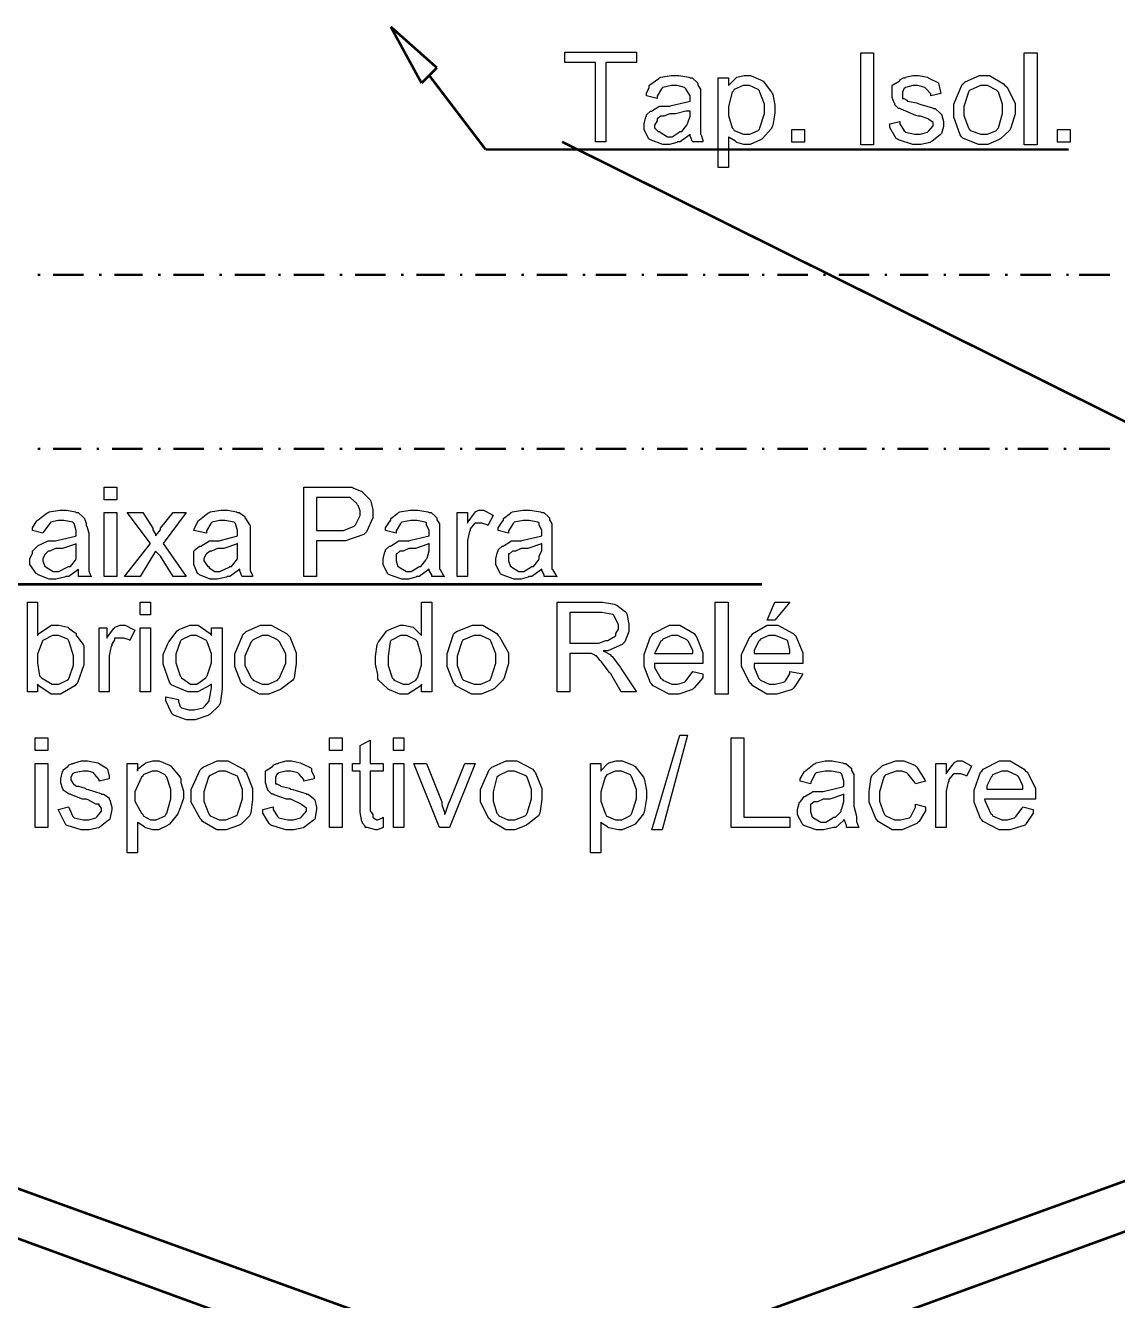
# Model space of a CAD drawing. Header units: metres. Extents: x -593 to 248, y 430 to 1024.
# Drawn here: x -478.69 to -460.59, y 551.19 to 572.32 of the extents above; entities that cross this region are included whole.
import ezdxf

# ---------------------------------------------------------------- set-up
doc = ezdxf.new("R2010")
doc.units = ezdxf.units.M
doc.header["$MEASUREMENT"] = 0
for name, color, linetype in [('C00-00-00-BLACK', 7, 'Continuous'), ('C00-7E-FF', 150, 'Continuous'), ('CFF-7E-00', 30, 'Continuous')]:
    doc.layers.add(name, color=color, linetype=linetype)

msp = doc.modelspace()

# ---------------------------------------------------------------- linework, layer by layer
at = {"layer": 'C00-00-00-BLACK', "const_width": 0.0423}
for points in [[(-478.491, 568.186), (-478.449, 568.186)], [(-478.235, 568.186), (-477.727, 568.186)], [(-477.473, 568.186), (-477.43, 568.186)], [(-477.218, 568.186), (-476.75, 568.186)], [(-476.496, 568.186), (-476.453, 568.186)], [(-476.242, 568.186), (-475.734, 568.186)], [(-475.478, 568.186), (-475.435, 568.186)], [(-475.224, 568.186), (-474.716, 568.186)], [(-474.504, 568.186), (-474.462, 568.186)], [(-474.25, 568.186), (-473.739, 568.186)], [(-473.485, 568.186), (-473.442, 568.186)], [(-473.231, 568.186), (-472.723, 568.186)], [(-472.467, 568.186), (-472.424, 568.186)], [(-472.213, 568.186), (-471.747, 568.186)], [(-471.492, 568.186), (-471.451, 568.186)], [(-471.239, 568.186), (-470.729, 568.186)], [(-470.474, 568.186), (-470.431, 568.186)], [(-470.221, 568.186), (-469.709, 568.186)], [(-469.456, 568.186), (-469.413, 568.186)], [(-469.243, 568.186), (-468.736, 568.186)], [(-468.481, 568.186), (-468.44, 568.186)], [(-468.225, 568.186), (-467.718, 568.186)], [(-467.463, 568.186), (-467.422, 568.186)], [(-467.21, 568.186), (-466.698, 568.186)], [(-466.487, 568.186), (-466.445, 568.186)], [(-466.232, 568.186), (-465.725, 568.186)], [(-465.47, 568.186), (-465.429, 568.186)], [(-465.214, 568.186), (-464.707, 568.186)], [(-464.452, 568.186), (-464.411, 568.186)], [(-464.199, 568.186), (-463.73, 568.186)], [(-463.476, 568.186), (-463.434, 568.186)], [(-463.221, 568.186), (-462.714, 568.186)], [(-462.458, 568.186), (-462.415, 568.186)], [(-462.203, 568.186), (-461.696, 568.186)], [(-461.441, 568.186), (-461.4, 568.186)], [(-461.23, 568.186), (-460.719, 568.186)], [(-478.491, 565.303), (-478.449, 565.303)], [(-477.769, 565.303), (-478.235, 565.303)], [(-477.515, 565.303), (-477.473, 565.303)], [(-476.75, 565.303), (-477.261, 565.303)], [(-476.496, 565.303), (-476.453, 565.303)], [(-475.734, 565.303), (-476.242, 565.303)], [(-475.478, 565.303), (-475.435, 565.303)], [(-474.758, 565.303), (-475.266, 565.303)], [(-474.504, 565.303), (-474.462, 565.303)], [(-473.739, 565.303), (-474.25, 565.303)], [(-473.485, 565.303), (-473.442, 565.303)], [(-472.766, 565.303), (-473.231, 565.303)], [(-472.509, 565.303), (-472.467, 565.303)], [(-471.747, 565.303), (-472.255, 565.303)], [(-471.492, 565.303), (-471.451, 565.303)], [(-470.729, 565.303), (-471.239, 565.303)], [(-470.474, 565.303), (-470.431, 565.303)], [(-469.755, 565.303), (-470.221, 565.303)], [(-469.498, 565.303), (-469.456, 565.303)], [(-468.736, 565.303), (-469.243, 565.303)], [(-468.481, 565.303), (-468.44, 565.303)], [(-467.718, 565.303), (-468.225, 565.303)], [(-467.506, 565.303), (-467.463, 565.303)], [(-466.741, 565.303), (-467.252, 565.303)], [(-466.487, 565.303), (-466.445, 565.303)], [(-465.725, 565.303), (-466.232, 565.303)], [(-465.47, 565.303), (-465.429, 565.303)], [(-464.748, 565.303), (-465.214, 565.303)], [(-464.495, 565.303), (-464.452, 565.303)], [(-463.73, 565.303), (-464.241, 565.303)], [(-463.476, 565.303), (-463.434, 565.303)], [(-462.714, 565.303), (-463.221, 565.303)], [(-462.458, 565.303), (-462.415, 565.303)], [(-461.737, 565.303), (-462.246, 565.303)], [(-461.484, 565.303), (-461.441, 565.303)], [(-460.719, 565.303), (-461.23, 565.303)], [(-482.01, 554.198), (-470.304, 549.96)], [(-469.329, 549.96), (-457.624, 554.198)], [(-482.265, 553.475), (-470.56, 549.195)], [(-469.413, 549.069), (-457.328, 553.475)]]:
    msp.add_lwpolyline(points, dxfattribs=at)
at = {"layer": 'C00-7E-FF', "const_width": 0.0423}
for points in [[(-472.128, 571.364), (-472.639, 572.298)], [(-472.639, 572.298), (-471.874, 571.619)], [(-471.874, 571.619), (-472.128, 571.364)], [(-472.001, 571.492), (-471.066, 570.264)], [(-418.437, 544.871), (-469.798, 570.391)], [(-471.066, 570.264), (-461.4, 570.264)], [(-481.46, 563.057), (-466.487, 563.057)]]:
    msp.add_lwpolyline(points, dxfattribs=at)
at = {"layer": 'CFF-7E-00'}
for points in [[(-469.243, 570.391), (-469.243, 571.703), (-469.755, 571.703), (-469.755, 571.875), (-468.567, 571.875), (-468.567, 571.703), (-469.075, 571.703), (-469.075, 570.391), (-469.243, 570.391)], [(-464.846, 571.864), (-464.635, 571.864), (-464.635, 570.34), (-464.846, 570.34), (-464.846, 571.864)], [(-462.137, 571.864), (-461.926, 571.864), (-461.926, 570.34), (-462.137, 570.34), (-462.137, 571.864)], [(-467.675, 570.518), (-467.697, 570.497), (-467.839, 570.391), (-467.886, 570.391), (-467.897, 570.381), (-468.017, 570.348), (-468.056, 570.348), (-468.131, 570.348), (-468.334, 570.424), (-468.355, 570.433), (-468.366, 570.445), (-468.44, 570.595), (-468.44, 570.644), (-468.44, 570.687), (-468.408, 570.804), (-468.397, 570.814), (-468.397, 570.836), (-468.335, 570.898), (-468.313, 570.898), (-468.302, 570.909), (-468.193, 570.974), (-468.183, 570.983), (-468.183, 570.983), (-468.057, 570.983), (-468.014, 570.983), (-467.983, 570.994), (-467.697, 571.058), (-467.675, 571.067), (-467.675, 571.067), (-467.675, 571.11), (-467.675, 571.11), (-467.675, 571.153), (-467.75, 571.27), (-467.759, 571.28), (-467.77, 571.291), (-467.89, 571.322), (-467.929, 571.322), (-467.983, 571.322), (-468.131, 571.291), (-468.141, 571.28), (-468.152, 571.27), (-468.225, 571.15), (-468.225, 571.11), (-468.397, 571.153), (-468.397, 571.196), (-468.355, 571.291), (-468.355, 571.322), (-468.345, 571.333), (-468.193, 571.44), (-468.183, 571.449), (-468.162, 571.46), (-467.988, 571.492), (-467.929, 571.492), (-467.865, 571.492), (-467.697, 571.46), (-467.675, 571.449), (-467.643, 571.449), (-467.56, 571.375), (-467.549, 571.364), (-467.549, 571.332), (-467.506, 571.262), (-467.506, 571.237), (-467.506, 571.196), (-467.506, 571.101), (-467.506, 571.067), (-467.506, 570.814), (-467.506, 570.741), (-467.506, 570.574), (-467.506, 570.518), (-467.496, 570.508), (-467.463, 570.421), (-467.463, 570.391), (-467.633, 570.391), (-467.643, 570.402), (-467.675, 570.489), (-467.675, 570.518)], [(-467.21, 569.968), (-467.21, 571.449), (-467.04, 571.449), (-467.04, 571.322), (-467.03, 571.333), (-466.924, 571.44), (-466.913, 571.449), (-466.904, 571.46), (-466.782, 571.492), (-466.741, 571.492), (-466.678, 571.492), (-466.509, 571.417), (-466.487, 571.406), (-466.467, 571.397), (-466.329, 571.216), (-466.318, 571.194), (-466.308, 571.174), (-466.275, 571), (-466.275, 570.941), (-466.275, 570.868), (-466.308, 570.667), (-466.318, 570.644), (-466.329, 570.613), (-466.478, 570.445), (-466.487, 570.433), (-466.509, 570.424), (-466.683, 570.348), (-466.741, 570.348), (-466.785, 570.348), (-466.904, 570.381), (-466.913, 570.391), (-466.924, 570.402), (-467.03, 570.465), (-467.04, 570.475), (-467.04, 569.968), (-467.21, 569.968)], [(-464.368, 570.687), (-464.199, 570.73), (-464.199, 570.689), (-464.126, 570.571), (-464.114, 570.56), (-464.105, 570.551), (-463.952, 570.518), (-463.899, 570.518), (-463.858, 570.518), (-463.741, 570.551), (-463.73, 570.56), (-463.72, 570.571), (-463.646, 570.658), (-463.646, 570.687), (-463.646, 570.709), (-463.72, 570.762), (-463.73, 570.771), (-463.73, 570.771), (-463.858, 570.814), (-463.899, 570.814), (-463.933, 570.825), (-464.178, 570.931), (-464.199, 570.941), (-464.22, 570.941), (-464.283, 571.005), (-464.283, 571.026), (-464.294, 571.037), (-464.325, 571.124), (-464.325, 571.153), (-464.325, 571.196), (-464.325, 571.291), (-464.325, 571.322), (-464.316, 571.333), (-464.21, 571.397), (-464.199, 571.406), (-464.199, 571.417), (-464.137, 571.449), (-464.114, 571.449), (-464.105, 571.46), (-463.983, 571.492), (-463.942, 571.492), (-463.89, 571.492), (-463.741, 571.46), (-463.73, 571.449), (-463.709, 571.44), (-463.571, 571.375), (-463.56, 571.364), (-463.56, 571.364), (-463.519, 571.194), (-463.519, 571.194), (-463.687, 571.153), (-463.687, 571.185), (-463.763, 571.27), (-463.773, 571.28), (-463.784, 571.291), (-463.904, 571.322), (-463.942, 571.322), (-463.986, 571.322), (-464.105, 571.291), (-464.114, 571.28), (-464.126, 571.28), (-464.156, 571.216), (-464.156, 571.194), (-464.156, 571.174), (-464.156, 571.127), (-464.156, 571.11), (-464.135, 571.11), (-464.083, 571.079), (-464.072, 571.067), (-464.072, 571.067), (-463.921, 571.037), (-463.899, 571.026), (-463.868, 571.017), (-463.657, 570.952), (-463.646, 570.941), (-463.614, 570.941), (-463.53, 570.868), (-463.519, 570.857), (-463.51, 570.847), (-463.476, 570.727), (-463.476, 570.687), (-463.476, 570.646), (-463.51, 570.529), (-463.519, 570.518), (-463.53, 570.508), (-463.667, 570.402), (-463.687, 570.391), (-463.698, 570.381), (-463.85, 570.348), (-463.899, 570.348), (-463.985, 570.348), (-464.22, 570.424), (-464.241, 570.433), (-464.263, 570.445), (-464.368, 570.626), (-464.368, 570.687)], [(-463.307, 570.898), (-463.307, 571.015), (-463.169, 571.343), (-463.137, 571.364), (-463.117, 571.386), (-462.878, 571.492), (-462.798, 571.492), (-462.714, 571.492), (-462.48, 571.354), (-462.458, 571.322), (-462.426, 571.302), (-462.289, 571.032), (-462.289, 570.941), (-462.289, 570.857), (-462.363, 570.624), (-462.373, 570.602), (-462.384, 570.581), (-462.524, 570.445), (-462.545, 570.433), (-462.567, 570.424), (-462.741, 570.348), (-462.798, 570.348), (-462.895, 570.348), (-463.159, 570.454), (-463.18, 570.475), (-463.202, 570.506), (-463.307, 570.8), (-463.307, 570.898)], [(-467.04, 570.898), (-467.04, 570.825), (-466.978, 570.624), (-466.956, 570.602), (-466.946, 570.581), (-466.793, 570.518), (-466.741, 570.518), (-466.689, 570.518), (-466.551, 570.581), (-466.529, 570.602), (-466.519, 570.624), (-466.445, 570.862), (-466.445, 570.941), (-466.445, 571.015), (-466.519, 571.216), (-466.529, 571.237), (-466.551, 571.259), (-466.694, 571.322), (-466.741, 571.322), (-466.795, 571.322), (-466.946, 571.259), (-466.956, 571.237), (-466.978, 571.216), (-467.04, 570.978), (-467.04, 570.898)], [(-463.137, 570.898), (-463.137, 570.825), (-463.064, 570.624), (-463.053, 570.602), (-463.033, 570.581), (-462.858, 570.518), (-462.798, 570.518), (-462.746, 570.518), (-462.598, 570.581), (-462.587, 570.602), (-462.566, 570.624), (-462.499, 570.862), (-462.499, 570.941), (-462.499, 571.015), (-462.566, 571.216), (-462.587, 571.237), (-462.598, 571.248), (-462.749, 571.322), (-462.798, 571.322), (-462.863, 571.322), (-463.033, 571.248), (-463.053, 571.237), (-463.064, 571.216), (-463.137, 570.978), (-463.137, 570.898)], [(-467.675, 570.898), (-467.75, 570.898), (-467.917, 570.857), (-467.972, 570.857), (-468.014, 570.857), (-468.11, 570.814), (-468.141, 570.814), (-468.163, 570.814), (-468.225, 570.771), (-468.225, 570.771), (-468.225, 570.74), (-468.268, 570.669), (-468.268, 570.644), (-468.268, 570.624), (-468.204, 570.56), (-468.183, 570.56), (-468.173, 570.551), (-468.054, 570.475), (-468.014, 570.475), (-467.973, 570.475), (-467.856, 570.551), (-467.845, 570.56), (-467.813, 570.56), (-467.729, 570.667), (-467.718, 570.687), (-467.718, 570.687), (-467.675, 570.815), (-467.675, 570.857), (-467.675, 570.898)], [(-465.99, 570.595), (-465.778, 570.595), (-465.778, 570.383), (-465.99, 570.383), (-465.99, 570.595)], [(-461.587, 570.595), (-461.375, 570.595), (-461.375, 570.383), (-461.587, 570.383), (-461.587, 570.595)], [(-477.388, 564.456), (-477.388, 564.668), (-477.177, 564.668), (-477.177, 564.456), (-477.388, 564.456)], [(-474.08, 563.184), (-474.08, 564.668), (-473.528, 564.668), (-473.464, 564.668), (-473.323, 564.668), (-473.274, 564.668), (-473.265, 564.658), (-473.116, 564.594), (-473.105, 564.582), (-473.095, 564.573), (-472.989, 564.467), (-472.978, 564.456), (-472.968, 564.435), (-472.935, 564.293), (-472.935, 564.245), (-472.935, 564.161), (-473.041, 563.928), (-473.062, 563.906), (-473.084, 563.885), (-473.386, 563.779), (-473.485, 563.779), (-473.867, 563.779), (-473.867, 563.184), (-474.08, 563.184)], [(-473.867, 563.949), (-473.485, 563.949), (-473.422, 563.949), (-473.242, 564.023), (-473.231, 564.033), (-473.222, 564.044), (-473.146, 564.195), (-473.146, 564.245), (-473.146, 564.276), (-473.179, 564.362), (-473.189, 564.372), (-473.2, 564.394), (-473.306, 564.489), (-473.315, 564.498), (-473.315, 564.498), (-473.444, 564.498), (-473.485, 564.498), (-473.867, 564.498), (-473.867, 563.949)], [(-477.811, 563.311), (-477.833, 563.29), (-477.976, 563.184), (-478.023, 563.184), (-478.045, 563.174), (-478.188, 563.141), (-478.235, 563.141), (-478.3, 563.141), (-478.482, 563.215), (-478.491, 563.225), (-478.514, 563.236), (-478.618, 563.388), (-478.618, 563.437), (-478.618, 563.48), (-478.576, 563.575), (-478.576, 563.607), (-478.566, 563.618), (-478.491, 563.691), (-478.491, 563.691), (-478.482, 563.702), (-478.341, 563.768), (-478.319, 563.779), (-478.319, 563.779), (-478.224, 563.779), (-478.193, 563.779), (-478.151, 563.79), (-477.865, 563.853), (-477.854, 563.863), (-477.854, 563.863), (-477.854, 563.906), (-477.854, 563.906), (-477.854, 563.949), (-477.886, 564.066), (-477.896, 564.075), (-477.907, 564.086), (-478.057, 564.117), (-478.107, 564.117), (-478.15, 564.117), (-478.277, 564.086), (-478.277, 564.075), (-478.288, 564.066), (-478.395, 563.928), (-478.406, 563.906), (-478.576, 563.949), (-478.576, 563.991), (-478.503, 564.107), (-478.491, 564.117), (-478.482, 564.128), (-478.341, 564.235), (-478.319, 564.245), (-478.298, 564.256), (-478.125, 564.286), (-478.066, 564.286), (-478.013, 564.286), (-477.865, 564.256), (-477.854, 564.245), (-477.822, 564.245), (-477.738, 564.17), (-477.727, 564.159), (-477.717, 564.15), (-477.684, 564.063), (-477.684, 564.033), (-477.674, 564.023), (-477.641, 563.903), (-477.641, 563.863), (-477.641, 563.607), (-477.641, 563.534), (-477.641, 563.367), (-477.641, 563.311), (-477.641, 563.279), (-477.611, 563.195), (-477.6, 563.184), (-477.811, 563.184), (-477.811, 563.215), (-477.811, 563.287), (-477.811, 563.311)], [(-477.388, 563.184), (-477.388, 564.245), (-477.177, 564.245), (-477.177, 563.184), (-477.388, 563.184)], [(-477.049, 563.184), (-476.623, 563.734), (-477.007, 564.245), (-476.75, 564.245), (-476.581, 563.99), (-476.581, 563.958), (-476.539, 563.888), (-476.539, 563.863), (-476.529, 563.874), (-476.453, 563.961), (-476.453, 563.99), (-476.242, 564.245), (-476.03, 564.245), (-476.412, 563.734), (-476.03, 563.184), (-476.242, 563.184), (-476.453, 563.521), (-476.539, 563.607), (-476.792, 563.184), (-477.049, 563.184)], [(-475.139, 563.311), (-475.161, 563.29), (-475.304, 563.184), (-475.351, 563.184), (-475.362, 563.174), (-475.515, 563.141), (-475.564, 563.141), (-475.629, 563.141), (-475.81, 563.215), (-475.819, 563.225), (-475.842, 563.236), (-475.903, 563.388), (-475.903, 563.437), (-475.903, 563.48), (-475.903, 563.575), (-475.903, 563.607), (-475.894, 563.618), (-475.807, 563.691), (-475.777, 563.691), (-475.767, 563.702), (-475.661, 563.768), (-475.65, 563.779), (-475.65, 563.779), (-475.522, 563.779), (-475.478, 563.779), (-475.446, 563.79), (-475.193, 563.853), (-475.181, 563.863), (-475.181, 563.863), (-475.181, 563.906), (-475.181, 563.906), (-475.181, 563.949), (-475.214, 564.066), (-475.224, 564.075), (-475.235, 564.086), (-475.386, 564.117), (-475.435, 564.117), (-475.479, 564.117), (-475.598, 564.086), (-475.607, 564.075), (-475.618, 564.066), (-475.691, 563.946), (-475.691, 563.906), (-475.903, 563.949), (-475.894, 563.971), (-475.83, 564.107), (-475.819, 564.117), (-475.81, 564.128), (-475.672, 564.235), (-475.65, 564.245), (-475.629, 564.256), (-475.452, 564.286), (-475.392, 564.286), (-475.34, 564.286), (-475.193, 564.256), (-475.181, 564.245), (-475.15, 564.245), (-475.055, 564.182), (-475.055, 564.159), (-475.045, 564.15), (-474.98, 564.044), (-474.969, 564.033), (-474.969, 563.991), (-474.969, 563.896), (-474.969, 563.863), (-474.969, 563.607), (-474.969, 563.534), (-474.969, 563.367), (-474.969, 563.311), (-474.969, 563.279), (-474.928, 563.209), (-474.928, 563.184), (-475.096, 563.184), (-475.107, 563.195), (-475.139, 563.282), (-475.139, 563.311)], [(-472.001, 563.311), (-472.023, 563.29), (-472.166, 563.184), (-472.213, 563.184), (-472.224, 563.174), (-472.344, 563.141), (-472.383, 563.141), (-472.457, 563.141), (-472.66, 563.215), (-472.68, 563.225), (-472.691, 563.236), (-472.766, 563.388), (-472.766, 563.437), (-472.766, 563.48), (-472.734, 563.597), (-472.723, 563.607), (-472.723, 563.629), (-472.661, 563.691), (-472.639, 563.691), (-472.628, 563.702), (-472.52, 563.768), (-472.509, 563.779), (-472.468, 563.779), (-472.373, 563.779), (-472.34, 563.779), (-472.308, 563.79), (-472.023, 563.853), (-472.001, 563.863), (-472.001, 563.863), (-472.001, 563.906), (-472.001, 563.906), (-472.001, 563.949), (-472.044, 564.044), (-472.044, 564.075), (-472.066, 564.086), (-472.208, 564.117), (-472.255, 564.117), (-472.308, 564.117), (-472.457, 564.086), (-472.467, 564.075), (-472.478, 564.066), (-472.551, 563.946), (-472.551, 563.906), (-472.723, 563.949), (-472.723, 563.991), (-472.65, 564.107), (-472.639, 564.117), (-472.639, 564.15), (-472.52, 564.235), (-472.509, 564.245), (-472.489, 564.256), (-472.314, 564.286), (-472.255, 564.286), (-472.191, 564.286), (-472.023, 564.256), (-472.001, 564.245), (-471.969, 564.245), (-471.885, 564.17), (-471.874, 564.159), (-471.874, 564.128), (-471.831, 564.057), (-471.831, 564.033), (-471.831, 563.991), (-471.831, 563.896), (-471.831, 563.863), (-471.831, 563.607), (-471.831, 563.534), (-471.831, 563.367), (-471.831, 563.311), (-471.822, 563.301), (-471.758, 563.195), (-471.747, 563.184), (-471.958, 563.184), (-471.958, 563.215), (-472.001, 563.287), (-472.001, 563.311)], [(-471.535, 563.184), (-471.535, 564.245), (-471.366, 564.245), (-471.366, 564.073), (-471.356, 564.095), (-471.25, 564.234), (-471.239, 564.245), (-471.239, 564.256), (-471.177, 564.286), (-471.155, 564.286), (-471.101, 564.286), (-470.962, 564.212), (-470.94, 564.2), (-471.027, 564.03), (-471.038, 564.041), (-471.126, 564.073), (-471.155, 564.073), (-471.177, 564.073), (-471.239, 564.073), (-471.239, 564.073), (-471.25, 564.063), (-471.324, 563.976), (-471.324, 563.946), (-471.335, 563.936), (-471.366, 563.785), (-471.366, 563.734), (-471.366, 563.184), (-471.535, 563.184)], [(-470.135, 563.311), (-470.157, 563.29), (-470.301, 563.184), (-470.347, 563.184), (-470.358, 563.174), (-470.478, 563.141), (-470.517, 563.141), (-470.591, 563.141), (-470.792, 563.215), (-470.813, 563.225), (-470.824, 563.236), (-470.897, 563.388), (-470.897, 563.437), (-470.897, 563.48), (-470.867, 563.597), (-470.856, 563.607), (-470.856, 563.629), (-470.792, 563.691), (-470.771, 563.691), (-470.761, 563.702), (-470.654, 563.768), (-470.644, 563.779), (-470.602, 563.779), (-470.507, 563.779), (-470.474, 563.779), (-470.442, 563.79), (-470.157, 563.853), (-470.135, 563.863), (-470.135, 563.863), (-470.135, 563.906), (-470.135, 563.906), (-470.135, 563.949), (-470.178, 564.044), (-470.178, 564.075), (-470.2, 564.086), (-470.343, 564.117), (-470.39, 564.117), (-470.444, 564.117), (-470.591, 564.086), (-470.601, 564.075), (-470.612, 564.066), (-470.686, 563.946), (-470.686, 563.906), (-470.856, 563.949), (-470.856, 563.991), (-470.781, 564.107), (-470.771, 564.117), (-470.771, 564.15), (-470.654, 564.235), (-470.644, 564.245), (-470.623, 564.256), (-470.449, 564.286), (-470.39, 564.286), (-470.327, 564.286), (-470.157, 564.256), (-470.135, 564.245), (-470.103, 564.245), (-470.019, 564.17), (-470.008, 564.159), (-470.008, 564.128), (-469.967, 564.057), (-469.967, 564.033), (-469.967, 563.991), (-469.967, 563.896), (-469.967, 563.863), (-469.967, 563.607), (-469.967, 563.534), (-469.967, 563.367), (-469.967, 563.311), (-469.957, 563.301), (-469.892, 563.195), (-469.882, 563.184), (-470.094, 563.184), (-470.094, 563.215), (-470.135, 563.287), (-470.135, 563.311)], [(-477.854, 563.734), (-477.865, 563.724), (-478.079, 563.65), (-478.15, 563.65), (-478.193, 563.65), (-478.288, 563.607), (-478.319, 563.607), (-478.319, 563.607), (-478.362, 563.564), (-478.362, 563.564), (-478.373, 563.554), (-478.406, 563.48), (-478.406, 563.48), (-478.406, 563.448), (-478.373, 563.353), (-478.362, 563.353), (-478.352, 563.344), (-478.232, 563.268), (-478.193, 563.268), (-478.14, 563.268), (-478.002, 563.344), (-477.98, 563.353), (-477.948, 563.353), (-477.865, 563.459), (-477.854, 563.48), (-477.854, 563.523), (-477.854, 563.618), (-477.854, 563.65), (-477.854, 563.734)], [(-475.181, 563.734), (-475.193, 563.724), (-475.407, 563.65), (-475.478, 563.65), (-475.511, 563.65), (-475.607, 563.607), (-475.607, 563.607), (-475.629, 563.607), (-475.691, 563.564), (-475.691, 563.564), (-475.702, 563.554), (-475.734, 563.48), (-475.734, 563.48), (-475.734, 563.448), (-475.672, 563.353), (-475.65, 563.353), (-475.65, 563.332), (-475.555, 563.268), (-475.523, 563.268), (-475.47, 563.268), (-475.319, 563.344), (-475.308, 563.353), (-475.277, 563.353), (-475.193, 563.459), (-475.181, 563.48), (-475.181, 563.523), (-475.181, 563.618), (-475.181, 563.65), (-475.181, 563.734)], [(-472.001, 563.734), (-472.023, 563.724), (-472.23, 563.65), (-472.297, 563.65), (-472.34, 563.65), (-472.435, 563.607), (-472.467, 563.607), (-472.489, 563.607), (-472.535, 563.564), (-472.551, 563.564), (-472.551, 563.543), (-472.551, 563.48), (-472.551, 563.48), (-472.551, 563.448), (-472.52, 563.353), (-472.509, 563.353), (-472.5, 563.344), (-472.38, 563.268), (-472.34, 563.268), (-472.299, 563.268), (-472.182, 563.344), (-472.17, 563.353), (-472.139, 563.353), (-472.055, 563.459), (-472.044, 563.48), (-472.034, 563.491), (-472.001, 563.611), (-472.001, 563.65), (-472.001, 563.734)], [(-470.135, 563.734), (-470.157, 563.724), (-470.364, 563.65), (-470.431, 563.65), (-470.474, 563.65), (-470.569, 563.607), (-470.601, 563.607), (-470.623, 563.607), (-470.671, 563.564), (-470.686, 563.564), (-470.686, 563.543), (-470.686, 563.48), (-470.686, 563.48), (-470.686, 563.448), (-470.654, 563.353), (-470.644, 563.353), (-470.634, 563.344), (-470.514, 563.268), (-470.474, 563.268), (-470.433, 563.268), (-470.315, 563.344), (-470.304, 563.353), (-470.273, 563.353), (-470.189, 563.459), (-470.178, 563.48), (-470.178, 563.523), (-470.135, 563.618), (-470.135, 563.65), (-470.135, 563.734)], [(-478.491, 561.275), (-478.661, 561.275), (-478.661, 562.761), (-478.491, 562.761), (-478.491, 562.21), (-478.471, 562.241), (-478.263, 562.379), (-478.193, 562.379), (-478.14, 562.379), (-477.991, 562.347), (-477.98, 562.336), (-477.971, 562.327), (-477.854, 562.24), (-477.854, 562.21), (-477.844, 562.2), (-477.738, 562.062), (-477.727, 562.04), (-477.727, 561.988), (-477.727, 561.869), (-477.727, 561.829), (-477.727, 561.723), (-477.833, 561.425), (-477.854, 561.403), (-477.875, 561.372), (-478.114, 561.234), (-478.193, 561.234), (-478.268, 561.234), (-478.471, 561.372), (-478.491, 561.403), (-478.491, 561.275)], [(-476.792, 562.549), (-476.792, 562.761), (-476.623, 562.761), (-476.623, 562.549), (-476.792, 562.549)], [(-472.128, 561.275), (-472.128, 561.403), (-472.139, 561.372), (-472.354, 561.234), (-472.424, 561.234), (-472.489, 561.234), (-472.66, 561.308), (-472.68, 561.318), (-472.691, 561.329), (-472.84, 561.467), (-472.85, 561.487), (-472.85, 561.563), (-472.892, 561.731), (-472.892, 561.787), (-472.892, 561.861), (-472.861, 562.062), (-472.85, 562.083), (-472.84, 562.105), (-472.702, 562.285), (-472.68, 562.295), (-472.66, 562.306), (-472.483, 562.379), (-472.424, 562.379), (-472.424, 562.379), (-472.266, 562.347), (-472.255, 562.336), (-472.245, 562.327), (-472.139, 562.22), (-472.128, 562.21), (-472.128, 562.761), (-471.958, 562.761), (-471.958, 561.275), (-472.128, 561.275)], [(-469.882, 561.275), (-469.882, 562.761), (-469.202, 562.761), (-469.129, 562.761), (-468.928, 562.729), (-468.906, 562.718), (-468.885, 562.708), (-468.747, 562.602), (-468.736, 562.591), (-468.727, 562.57), (-468.694, 562.395), (-468.694, 562.336), (-468.694, 562.273), (-468.757, 562.105), (-468.778, 562.083), (-468.8, 562.062), (-469.038, 561.956), (-469.117, 561.956), (-469.096, 561.946), (-468.99, 561.89), (-468.99, 561.87), (-468.969, 561.861), (-468.831, 561.679), (-468.82, 561.657), (-468.567, 561.275), (-468.82, 561.275), (-468.99, 561.571), (-469.012, 561.594), (-469.15, 561.777), (-469.159, 561.787), (-469.17, 561.797), (-469.226, 561.87), (-469.243, 561.87), (-469.255, 561.881), (-469.311, 561.913), (-469.329, 561.913), (-469.36, 561.913), (-469.432, 561.913), (-469.456, 561.913), (-469.668, 561.913), (-469.668, 561.275), (-469.882, 561.275)], [(-467.259, 562.762), (-467.048, 562.762), (-467.048, 561.239), (-467.259, 561.239), (-467.259, 562.762)], [(-466.402, 562.463), (-466.275, 562.761), (-466.022, 562.761), (-466.275, 562.463), (-466.402, 562.463)], [(-469.668, 562.083), (-469.243, 562.083), (-469.191, 562.083), (-469.073, 562.126), (-469.033, 562.126), (-469.023, 562.136), (-468.917, 562.2), (-468.906, 562.21), (-468.906, 562.241), (-468.863, 562.313), (-468.863, 562.336), (-468.863, 562.39), (-468.937, 562.528), (-468.947, 562.549), (-468.958, 562.559), (-469.141, 562.591), (-469.202, 562.591), (-469.668, 562.591), (-469.668, 562.083)], [(-477.473, 561.275), (-477.473, 562.336), (-477.345, 562.336), (-477.345, 562.167), (-477.335, 562.189), (-477.229, 562.327), (-477.218, 562.336), (-477.209, 562.347), (-477.122, 562.379), (-477.092, 562.379), (-477.039, 562.379), (-476.9, 562.306), (-476.878, 562.295), (-476.965, 562.126), (-476.976, 562.136), (-477.062, 562.167), (-477.092, 562.167), (-477.123, 562.167), (-477.195, 562.167), (-477.218, 562.167), (-477.218, 562.135), (-477.261, 562.065), (-477.261, 562.04), (-477.272, 562.03), (-477.304, 561.88), (-477.304, 561.829), (-477.304, 561.275), (-477.473, 561.275)], [(-476.792, 561.275), (-476.792, 562.336), (-476.623, 562.336), (-476.623, 561.275), (-476.792, 561.275)], [(-476.369, 561.191), (-476.157, 561.148), (-476.157, 561.117), (-476.127, 561.033), (-476.116, 561.022), (-476.106, 561.012), (-475.986, 560.979), (-475.946, 560.979), (-475.894, 560.979), (-475.745, 561.012), (-475.734, 561.022), (-475.725, 561.033), (-475.65, 561.119), (-475.65, 561.148), (-475.64, 561.159), (-475.607, 561.343), (-475.607, 561.403), (-475.629, 561.383), (-475.836, 561.275), (-475.903, 561.275), (-476, 561.275), (-476.265, 561.383), (-476.285, 561.403), (-476.307, 561.435), (-476.412, 561.731), (-476.412, 561.829), (-476.412, 561.892), (-476.338, 562.062), (-476.327, 562.083), (-476.317, 562.105), (-476.179, 562.285), (-476.157, 562.295), (-476.148, 562.306), (-475.966, 562.379), (-475.903, 562.379), (-475.83, 562.379), (-475.629, 562.241), (-475.607, 562.21), (-475.607, 562.336), (-475.435, 562.336), (-475.435, 561.403), (-475.435, 561.319), (-475.468, 561.075), (-475.478, 561.064), (-475.49, 561.044), (-475.629, 560.906), (-475.65, 560.895), (-475.672, 560.885), (-475.879, 560.809), (-475.946, 560.809), (-476.021, 560.809), (-476.222, 560.885), (-476.242, 560.895), (-476.265, 560.917), (-476.369, 561.124), (-476.369, 561.191)], [(-475.224, 561.787), (-475.224, 561.904), (-475.086, 562.231), (-475.055, 562.252), (-475.034, 562.274), (-474.796, 562.379), (-474.716, 562.379), (-474.621, 562.379), (-474.367, 562.241), (-474.334, 562.21), (-474.313, 562.189), (-474.207, 561.92), (-474.207, 561.829), (-474.207, 561.744), (-474.24, 561.51), (-474.25, 561.487), (-474.261, 561.467), (-474.442, 561.329), (-474.462, 561.318), (-474.484, 561.308), (-474.658, 561.234), (-474.716, 561.234), (-474.811, 561.234), (-475.064, 561.372), (-475.096, 561.403), (-475.118, 561.425), (-475.224, 561.697), (-475.224, 561.787)], [(-471.705, 561.787), (-471.705, 561.904), (-471.6, 562.231), (-471.578, 562.252), (-471.546, 562.274), (-471.285, 562.379), (-471.196, 562.379), (-471.112, 562.379), (-470.878, 562.241), (-470.856, 562.21), (-470.835, 562.189), (-470.686, 561.92), (-470.686, 561.829), (-470.686, 561.744), (-470.761, 561.51), (-470.771, 561.487), (-470.781, 561.467), (-470.919, 561.329), (-470.94, 561.318), (-470.962, 561.308), (-471.138, 561.234), (-471.196, 561.234), (-471.293, 561.234), (-471.557, 561.372), (-471.578, 561.403), (-471.6, 561.425), (-471.705, 561.697), (-471.705, 561.787)], [(-467.633, 561.614), (-467.463, 561.571), (-467.463, 561.508), (-467.612, 561.34), (-467.633, 561.318), (-467.655, 561.308), (-467.861, 561.234), (-467.929, 561.234), (-468.025, 561.234), (-468.291, 561.372), (-468.313, 561.403), (-468.335, 561.425), (-468.44, 561.697), (-468.44, 561.787), (-468.44, 561.892), (-468.335, 562.189), (-468.313, 562.21), (-468.291, 562.241), (-468.02, 562.379), (-467.929, 562.379), (-467.845, 562.379), (-467.612, 562.241), (-467.59, 562.21), (-467.569, 562.189), (-467.463, 561.92), (-467.463, 561.829), (-467.463, 561.808), (-467.463, 561.76), (-467.463, 561.744), (-468.268, 561.744), (-468.268, 561.68), (-468.163, 561.498), (-468.141, 561.487), (-468.131, 561.467), (-467.98, 561.403), (-467.929, 561.403), (-467.888, 561.403), (-467.77, 561.435), (-467.759, 561.445), (-467.75, 561.456), (-467.643, 561.594), (-467.633, 561.614)], [(-466.022, 561.614), (-465.809, 561.571), (-465.82, 561.551), (-465.958, 561.34), (-465.979, 561.318), (-466.001, 561.308), (-466.239, 561.234), (-466.318, 561.234), (-466.403, 561.234), (-466.636, 561.372), (-466.657, 561.403), (-466.689, 561.425), (-466.826, 561.697), (-466.826, 561.787), (-466.826, 561.892), (-466.689, 562.189), (-466.657, 562.21), (-466.636, 562.241), (-466.398, 562.379), (-466.318, 562.379), (-466.223, 562.379), (-465.969, 562.241), (-465.936, 562.21), (-465.916, 562.189), (-465.809, 561.92), (-465.809, 561.829), (-465.809, 561.808), (-465.809, 561.76), (-465.809, 561.744), (-466.614, 561.744), (-466.614, 561.68), (-466.54, 561.498), (-466.529, 561.487), (-466.508, 561.467), (-466.366, 561.403), (-466.318, 561.403), (-466.266, 561.403), (-466.128, 561.435), (-466.106, 561.445), (-466.096, 561.456), (-466.022, 561.576), (-466.022, 561.614)], [(-478.491, 561.829), (-478.491, 561.755), (-478.46, 561.541), (-478.449, 561.53), (-478.428, 561.51), (-478.252, 561.403), (-478.193, 561.403), (-478.14, 561.403), (-478.002, 561.467), (-477.98, 561.487), (-477.971, 561.51), (-477.896, 561.717), (-477.896, 561.787), (-477.896, 561.872), (-477.971, 562.105), (-477.98, 562.126), (-477.991, 562.147), (-478.143, 562.21), (-478.193, 562.21), (-478.246, 562.21), (-478.385, 562.136), (-478.406, 562.126), (-478.417, 562.105), (-478.491, 561.898), (-478.491, 561.829)], [(-476.2, 561.829), (-476.2, 561.755), (-476.127, 561.541), (-476.116, 561.53), (-476.106, 561.51), (-475.955, 561.403), (-475.903, 561.403), (-475.851, 561.403), (-475.702, 561.51), (-475.691, 561.53), (-475.682, 561.541), (-475.607, 561.758), (-475.607, 561.829), (-475.607, 561.904), (-475.682, 562.105), (-475.691, 562.126), (-475.713, 562.136), (-475.857, 562.21), (-475.903, 562.21), (-475.957, 562.21), (-476.106, 562.136), (-476.116, 562.126), (-476.127, 562.105), (-476.2, 561.898), (-476.2, 561.829)], [(-475.055, 561.787), (-475.055, 561.712), (-474.95, 561.51), (-474.928, 561.487), (-474.918, 561.467), (-474.767, 561.403), (-474.716, 561.403), (-474.663, 561.403), (-474.515, 561.467), (-474.504, 561.487), (-474.483, 561.51), (-474.377, 561.749), (-474.377, 561.829), (-474.377, 561.904), (-474.483, 562.105), (-474.504, 562.126), (-474.515, 562.136), (-474.666, 562.21), (-474.716, 562.21), (-474.769, 562.21), (-474.918, 562.136), (-474.928, 562.126), (-474.95, 562.105), (-475.055, 561.866), (-475.055, 561.787)], [(-472.68, 561.787), (-472.68, 561.712), (-472.616, 561.51), (-472.594, 561.487), (-472.584, 561.467), (-472.434, 561.403), (-472.383, 561.403), (-472.341, 561.403), (-472.224, 561.467), (-472.213, 561.487), (-472.193, 561.51), (-472.128, 561.717), (-472.128, 561.787), (-472.128, 561.872), (-472.193, 562.105), (-472.213, 562.126), (-472.224, 562.136), (-472.374, 562.21), (-472.424, 562.21), (-472.478, 562.21), (-472.617, 562.136), (-472.639, 562.126), (-472.65, 562.105), (-472.68, 561.866), (-472.68, 561.787)], [(-471.535, 561.787), (-471.535, 561.712), (-471.462, 561.51), (-471.451, 561.487), (-471.431, 561.467), (-471.256, 561.403), (-471.196, 561.403), (-471.144, 561.403), (-470.993, 561.467), (-470.983, 561.487), (-470.973, 561.51), (-470.897, 561.749), (-470.897, 561.829), (-470.897, 561.904), (-470.973, 562.105), (-470.983, 562.126), (-470.993, 562.136), (-471.147, 562.21), (-471.196, 562.21), (-471.261, 562.21), (-471.431, 562.136), (-471.451, 562.126), (-471.462, 562.105), (-471.535, 561.866), (-471.535, 561.787)], [(-468.268, 561.913), (-467.633, 561.913), (-467.633, 561.967), (-467.708, 562.116), (-467.718, 562.126), (-467.729, 562.136), (-467.879, 562.21), (-467.929, 562.21), (-467.983, 562.21), (-468.131, 562.147), (-468.141, 562.126), (-468.163, 562.116), (-468.258, 561.935), (-468.268, 561.913)], [(-466.614, 561.913), (-466.022, 561.913), (-466.022, 561.967), (-466.055, 562.116), (-466.064, 562.126), (-466.086, 562.136), (-466.26, 562.21), (-466.318, 562.21), (-466.372, 562.21), (-466.508, 562.147), (-466.529, 562.126), (-466.54, 562.116), (-466.614, 561.964), (-466.614, 561.913)], [(-478.534, 560.302), (-478.534, 560.513), (-478.322, 560.513), (-478.322, 560.302), (-478.534, 560.302)], [(-473.654, 560.302), (-473.654, 560.513), (-473.442, 560.513), (-473.442, 560.302), (-473.654, 560.302)], [(-472.766, 559.199), (-472.766, 559.029), (-472.777, 559.019), (-472.864, 558.988), (-472.892, 558.988), (-472.892, 558.988), (-473.021, 559.029), (-473.062, 559.029), (-473.062, 559.051), (-473.105, 559.099), (-473.105, 559.114), (-473.116, 559.126), (-473.146, 559.275), (-473.146, 559.325), (-473.146, 559.963), (-473.274, 559.963), (-473.274, 560.09), (-473.146, 560.09), (-473.146, 560.386), (-472.978, 560.472), (-472.978, 560.09), (-472.766, 560.09), (-472.766, 559.963), (-472.978, 559.963), (-472.978, 559.325), (-472.978, 559.305), (-472.935, 559.241), (-472.935, 559.241), (-472.935, 559.241), (-472.935, 559.199), (-472.935, 559.199), (-472.926, 559.189), (-472.869, 559.156), (-472.85, 559.156), (-472.85, 559.156), (-472.777, 559.189), (-472.766, 559.199)], [(-472.594, 560.302), (-472.594, 560.513), (-472.424, 560.513), (-472.424, 560.302), (-472.594, 560.302)], [(-468.313, 558.988), (-467.845, 560.556), (-467.718, 560.556), (-468.141, 558.988), (-468.313, 558.988)], [(-466.997, 559.029), (-466.997, 560.513), (-466.784, 560.513), (-466.784, 559.199), (-466.022, 559.199), (-466.022, 559.029), (-466.997, 559.029)], [(-478.534, 559.029), (-478.534, 560.09), (-478.322, 560.09), (-478.322, 559.029), (-478.534, 559.029)], [(-478.15, 559.325), (-477.98, 559.368), (-477.971, 559.347), (-477.907, 559.209), (-477.896, 559.199), (-477.886, 559.189), (-477.735, 559.156), (-477.684, 559.156), (-477.643, 559.156), (-477.525, 559.189), (-477.515, 559.199), (-477.505, 559.209), (-477.43, 559.296), (-477.43, 559.325), (-477.43, 559.347), (-477.473, 559.395), (-477.473, 559.411), (-477.527, 559.411), (-477.652, 559.485), (-477.684, 559.495), (-477.749, 559.495), (-477.929, 559.57), (-477.939, 559.58), (-477.971, 559.58), (-478.066, 559.643), (-478.066, 559.664), (-478.077, 559.677), (-478.107, 559.765), (-478.107, 559.794), (-478.107, 559.836), (-478.077, 559.954), (-478.066, 559.963), (-478.066, 559.985), (-477.991, 560.039), (-477.98, 560.049), (-477.98, 560.06), (-477.918, 560.09), (-477.896, 560.09), (-477.875, 560.101), (-477.764, 560.133), (-477.727, 560.133), (-477.663, 560.133), (-477.495, 560.101), (-477.473, 560.09), (-477.463, 560.08), (-477.356, 560.017), (-477.345, 560.006), (-477.335, 559.996), (-477.304, 559.877), (-477.304, 559.836), (-477.473, 559.794), (-477.473, 559.825), (-477.547, 559.911), (-477.557, 559.921), (-477.557, 559.932), (-477.652, 559.963), (-477.684, 559.963), (-477.738, 559.963), (-477.886, 559.932), (-477.896, 559.921), (-477.907, 559.921), (-477.939, 559.859), (-477.939, 559.836), (-477.939, 559.816), (-477.907, 559.762), (-477.896, 559.751), (-477.896, 559.751), (-477.865, 559.721), (-477.854, 559.71), (-477.812, 559.71), (-477.706, 559.677), (-477.684, 559.664), (-477.652, 559.655), (-477.442, 559.591), (-477.43, 559.58), (-477.399, 559.58), (-477.304, 559.517), (-477.304, 559.495), (-477.294, 559.485), (-477.261, 559.365), (-477.261, 559.325), (-477.261, 559.325), (-477.294, 559.167), (-477.304, 559.156), (-477.315, 559.146), (-477.452, 559.04), (-477.473, 559.029), (-477.484, 559.019), (-477.635, 558.988), (-477.684, 558.988), (-477.769, 558.988), (-478.002, 559.062), (-478.023, 559.072), (-478.034, 559.094), (-478.14, 559.305), (-478.15, 559.325)], [(-477.007, 558.606), (-477.007, 560.09), (-476.835, 560.09), (-476.835, 559.963), (-476.835, 559.995), (-476.719, 560.08), (-476.708, 560.09), (-476.699, 560.101), (-476.579, 560.133), (-476.539, 560.133), (-476.475, 560.133), (-476.307, 560.06), (-476.285, 560.049), (-476.276, 560.039), (-476.127, 559.859), (-476.116, 559.836), (-476.116, 559.773), (-476.073, 559.628), (-476.073, 559.58), (-476.073, 559.507), (-476.148, 559.306), (-476.157, 559.284), (-476.168, 559.252), (-476.306, 559.083), (-476.327, 559.072), (-476.338, 559.062), (-476.489, 558.988), (-476.539, 558.988), (-476.581, 558.988), (-476.699, 559.019), (-476.708, 559.029), (-476.719, 559.04), (-476.826, 559.105), (-476.835, 559.114), (-476.835, 558.606), (-477.007, 558.606)], [(-475.946, 559.538), (-475.946, 559.655), (-475.799, 559.985), (-475.777, 560.006), (-475.745, 560.028), (-475.514, 560.133), (-475.435, 560.133), (-475.34, 560.133), (-475.077, 559.995), (-475.055, 559.963), (-475.034, 559.943), (-474.928, 559.671), (-474.928, 559.58), (-474.928, 559.496), (-474.96, 559.263), (-474.969, 559.241), (-474.98, 559.22), (-475.118, 559.083), (-475.139, 559.072), (-475.161, 559.062), (-475.368, 558.988), (-475.435, 558.988), (-475.52, 558.988), (-475.756, 559.124), (-475.777, 559.156), (-475.799, 559.178), (-475.946, 559.448), (-475.946, 559.538)], [(-474.758, 559.325), (-474.589, 559.368), (-474.589, 559.327), (-474.515, 559.209), (-474.504, 559.199), (-474.494, 559.189), (-474.343, 559.156), (-474.293, 559.156), (-474.251, 559.156), (-474.134, 559.189), (-474.123, 559.199), (-474.113, 559.209), (-474.036, 559.296), (-474.036, 559.325), (-474.036, 559.347), (-474.113, 559.401), (-474.123, 559.411), (-474.123, 559.411), (-474.272, 559.485), (-474.293, 559.495), (-474.367, 559.495), (-474.568, 559.57), (-474.589, 559.58), (-474.611, 559.58), (-474.673, 559.643), (-474.673, 559.664), (-474.684, 559.677), (-474.716, 559.765), (-474.716, 559.794), (-474.716, 559.836), (-474.716, 559.932), (-474.716, 559.963), (-474.706, 559.974), (-474.6, 560.039), (-474.589, 560.049), (-474.589, 560.06), (-474.525, 560.09), (-474.504, 560.09), (-474.494, 560.101), (-474.374, 560.133), (-474.334, 560.133), (-474.282, 560.133), (-474.134, 560.101), (-474.123, 560.09), (-474.102, 560.08), (-473.962, 560.017), (-473.951, 560.006), (-473.951, 559.965), (-473.908, 559.87), (-473.908, 559.836), (-474.08, 559.794), (-474.08, 559.825), (-474.156, 559.911), (-474.166, 559.921), (-474.177, 559.932), (-474.295, 559.963), (-474.334, 559.963), (-474.377, 559.963), (-474.494, 559.932), (-474.504, 559.921), (-474.515, 559.921), (-474.546, 559.859), (-474.546, 559.836), (-474.546, 559.816), (-474.546, 559.768), (-474.546, 559.751), (-474.525, 559.751), (-474.473, 559.721), (-474.462, 559.71), (-474.462, 559.71), (-474.315, 559.677), (-474.293, 559.664), (-474.261, 559.655), (-474.047, 559.591), (-474.036, 559.58), (-474.005, 559.58), (-473.919, 559.506), (-473.908, 559.495), (-473.899, 559.485), (-473.867, 559.365), (-473.867, 559.325), (-473.867, 559.325), (-473.899, 559.167), (-473.908, 559.156), (-473.919, 559.146), (-474.06, 559.04), (-474.08, 559.029), (-474.092, 559.019), (-474.243, 558.988), (-474.293, 558.988), (-474.378, 558.988), (-474.611, 559.062), (-474.632, 559.072), (-474.654, 559.094), (-474.758, 559.267), (-474.758, 559.325)], [(-473.654, 559.029), (-473.654, 560.09), (-473.442, 560.09), (-473.442, 559.029), (-473.654, 559.029)], [(-472.594, 559.029), (-472.594, 560.09), (-472.424, 560.09), (-472.424, 559.029), (-472.594, 559.029)], [(-471.831, 559.029), (-472.255, 560.09), (-472.044, 560.09), (-471.789, 559.453), (-471.789, 559.401), (-471.747, 559.281), (-471.747, 559.241), (-471.738, 559.252), (-471.673, 559.433), (-471.662, 559.453), (-471.408, 560.09), (-471.239, 560.09), (-471.662, 559.029), (-471.831, 559.029)], [(-471.152, 559.538), (-471.152, 559.655), (-471.005, 559.985), (-470.983, 560.006), (-470.962, 560.028), (-470.724, 560.133), (-470.644, 560.133), (-470.549, 560.133), (-470.285, 559.995), (-470.263, 559.963), (-470.242, 559.943), (-470.135, 559.671), (-470.135, 559.58), (-470.135, 559.496), (-470.168, 559.263), (-470.178, 559.241), (-470.189, 559.22), (-470.369, 559.083), (-470.39, 559.072), (-470.401, 559.062), (-470.583, 558.988), (-470.644, 558.988), (-470.729, 558.988), (-470.962, 559.124), (-470.983, 559.156), (-471.014, 559.178), (-471.152, 559.448), (-471.152, 559.538)], [(-469.329, 558.606), (-469.329, 560.09), (-469.159, 560.09), (-469.159, 559.963), (-469.15, 559.974), (-469.044, 560.08), (-469.033, 560.09), (-469.023, 560.101), (-468.903, 560.133), (-468.863, 560.133), (-468.8, 560.133), (-468.621, 560.06), (-468.61, 560.049), (-468.589, 560.039), (-468.451, 559.859), (-468.44, 559.836), (-468.431, 559.816), (-468.397, 559.64), (-468.397, 559.58), (-468.397, 559.507), (-468.431, 559.306), (-468.44, 559.284), (-468.451, 559.252), (-468.589, 559.083), (-468.61, 559.072), (-468.632, 559.062), (-468.805, 558.988), (-468.863, 558.988), (-468.863, 558.988), (-469.023, 559.019), (-469.033, 559.029), (-469.044, 559.04), (-469.15, 559.105), (-469.159, 559.114), (-469.159, 558.606), (-469.329, 558.606)], [(-465.13, 559.156), (-465.141, 559.135), (-465.261, 559.029), (-465.3, 559.029), (-465.322, 559.019), (-465.466, 558.988), (-465.513, 558.988), (-465.588, 558.988), (-465.789, 559.062), (-465.809, 559.072), (-465.82, 559.094), (-465.895, 559.237), (-465.895, 559.284), (-465.895, 559.327), (-465.863, 559.444), (-465.852, 559.453), (-465.843, 559.465), (-465.788, 559.538), (-465.768, 559.538), (-465.759, 559.549), (-465.651, 559.612), (-465.64, 559.622), (-465.64, 559.622), (-465.47, 559.622), (-465.47, 559.622), (-465.428, 559.632), (-465.152, 559.699), (-465.13, 559.71), (-465.13, 559.71), (-465.13, 559.751), (-465.13, 559.751), (-465.13, 559.794), (-465.163, 559.911), (-465.173, 559.921), (-465.184, 559.932), (-465.334, 559.963), (-465.384, 559.963), (-465.437, 559.963), (-465.589, 559.932), (-465.598, 559.921), (-465.61, 559.911), (-465.673, 559.773), (-465.683, 559.751), (-465.852, 559.794), (-465.852, 559.836), (-465.779, 559.954), (-465.768, 559.963), (-465.759, 559.974), (-465.621, 560.08), (-465.598, 560.09), (-465.589, 560.101), (-465.436, 560.133), (-465.384, 560.133), (-465.32, 560.133), (-465.152, 560.101), (-465.13, 560.09), (-465.098, 560.09), (-465.014, 560.017), (-465.003, 560.006), (-465.003, 559.974), (-464.961, 559.904), (-464.961, 559.879), (-464.961, 559.838), (-464.961, 559.743), (-464.961, 559.71), (-464.961, 559.453), (-464.961, 559.379), (-464.918, 559.212), (-464.918, 559.156), (-464.918, 559.124), (-464.886, 559.04), (-464.875, 559.029), (-465.087, 559.029), (-465.087, 559.061), (-465.12, 559.146), (-465.13, 559.156)], [(-463.942, 559.411), (-463.773, 559.368), (-463.773, 559.305), (-463.879, 559.126), (-463.899, 559.114), (-463.921, 559.094), (-464.161, 558.988), (-464.241, 558.988), (-464.327, 558.988), (-464.558, 559.124), (-464.579, 559.156), (-464.601, 559.178), (-464.707, 559.448), (-464.707, 559.538), (-464.707, 559.623), (-464.675, 559.859), (-464.664, 559.879), (-464.655, 559.901), (-464.506, 560.039), (-464.495, 560.049), (-464.474, 560.06), (-464.267, 560.133), (-464.199, 560.133), (-464.135, 560.133), (-463.953, 560.06), (-463.942, 560.049), (-463.921, 560.028), (-463.784, 559.816), (-463.773, 559.794), (-463.942, 559.751), (-463.953, 559.773), (-464.062, 559.911), (-464.072, 559.921), (-464.083, 559.932), (-464.17, 559.963), (-464.199, 559.963), (-464.262, 559.963), (-464.431, 559.901), (-464.452, 559.879), (-464.463, 559.859), (-464.538, 559.619), (-464.538, 559.538), (-464.538, 559.465), (-464.463, 559.263), (-464.452, 559.241), (-464.431, 559.22), (-464.289, 559.156), (-464.241, 559.156), (-464.189, 559.156), (-464.04, 559.189), (-464.029, 559.199), (-464.019, 559.209), (-463.942, 559.361), (-463.942, 559.411)], [(-463.603, 559.029), (-463.603, 560.09), (-463.434, 560.09), (-463.434, 559.918), (-463.424, 559.94), (-463.318, 560.079), (-463.307, 560.09), (-463.307, 560.101), (-463.244, 560.133), (-463.221, 560.133), (-463.169, 560.133), (-463.03, 560.057), (-463.008, 560.046), (-463.095, 559.877), (-463.106, 559.888), (-463.192, 559.918), (-463.221, 559.918), (-463.244, 559.918), (-463.307, 559.918), (-463.307, 559.918), (-463.318, 559.908), (-463.391, 559.821), (-463.391, 559.791), (-463.402, 559.781), (-463.434, 559.631), (-463.434, 559.58), (-463.434, 559.029), (-463.603, 559.029)], [(-462.162, 559.368), (-461.992, 559.325), (-461.992, 559.262), (-462.109, 559.094), (-462.119, 559.072), (-462.141, 559.062), (-462.379, 558.988), (-462.458, 558.988), (-462.554, 558.988), (-462.82, 559.124), (-462.841, 559.156), (-462.863, 559.178), (-462.968, 559.448), (-462.968, 559.538), (-462.968, 559.645), (-462.863, 559.943), (-462.841, 559.963), (-462.82, 559.995), (-462.549, 560.133), (-462.458, 560.133), (-462.374, 560.133), (-462.141, 559.995), (-462.119, 559.963), (-462.087, 559.943), (-461.95, 559.671), (-461.95, 559.58), (-461.95, 559.559), (-461.95, 559.511), (-461.95, 559.495), (-462.798, 559.495), (-462.789, 559.474), (-462.694, 559.252), (-462.672, 559.241), (-462.662, 559.22), (-462.509, 559.156), (-462.458, 559.156), (-462.417, 559.156), (-462.3, 559.189), (-462.289, 559.199), (-462.279, 559.209), (-462.173, 559.347), (-462.162, 559.368)], [(-476.878, 559.538), (-476.878, 559.465), (-476.772, 559.263), (-476.75, 559.241), (-476.74, 559.22), (-476.621, 559.156), (-476.581, 559.156), (-476.529, 559.156), (-476.38, 559.22), (-476.369, 559.241), (-476.349, 559.263), (-476.285, 559.502), (-476.285, 559.58), (-476.285, 559.656), (-476.349, 559.859), (-476.369, 559.879), (-476.38, 559.901), (-476.5, 559.963), (-476.539, 559.963), (-476.592, 559.963), (-476.74, 559.901), (-476.75, 559.879), (-476.772, 559.859), (-476.878, 559.619), (-476.878, 559.538)], [(-475.734, 559.538), (-475.734, 559.465), (-475.661, 559.263), (-475.65, 559.241), (-475.629, 559.22), (-475.485, 559.156), (-475.435, 559.156), (-475.372, 559.156), (-475.204, 559.22), (-475.181, 559.241), (-475.172, 559.263), (-475.096, 559.502), (-475.096, 559.58), (-475.096, 559.656), (-475.172, 559.859), (-475.181, 559.879), (-475.204, 559.89), (-475.377, 559.963), (-475.435, 559.963), (-475.489, 559.963), (-475.629, 559.89), (-475.65, 559.879), (-475.661, 559.859), (-475.734, 559.619), (-475.734, 559.538)], [(-470.94, 559.538), (-470.94, 559.465), (-470.878, 559.263), (-470.856, 559.241), (-470.846, 559.22), (-470.695, 559.156), (-470.644, 559.156), (-470.58, 559.156), (-470.412, 559.22), (-470.39, 559.241), (-470.38, 559.263), (-470.304, 559.502), (-470.304, 559.58), (-470.304, 559.656), (-470.38, 559.859), (-470.39, 559.879), (-470.412, 559.89), (-470.586, 559.963), (-470.644, 559.963), (-470.697, 559.963), (-470.846, 559.89), (-470.856, 559.879), (-470.878, 559.859), (-470.94, 559.619), (-470.94, 559.538)], [(-469.159, 559.538), (-469.159, 559.465), (-469.086, 559.263), (-469.075, 559.241), (-469.066, 559.22), (-468.914, 559.156), (-468.863, 559.156), (-468.811, 559.156), (-468.673, 559.22), (-468.651, 559.241), (-468.641, 559.263), (-468.567, 559.502), (-468.567, 559.58), (-468.567, 559.656), (-468.641, 559.859), (-468.651, 559.879), (-468.662, 559.901), (-468.814, 559.963), (-468.863, 559.963), (-468.917, 559.963), (-469.055, 559.901), (-469.075, 559.879), (-469.086, 559.859), (-469.159, 559.619), (-469.159, 559.538)], [(-462.757, 559.664), (-462.162, 559.664), (-462.162, 559.718), (-462.236, 559.87), (-462.246, 559.879), (-462.257, 559.89), (-462.408, 559.963), (-462.458, 559.963), (-462.512, 559.963), (-462.662, 559.901), (-462.672, 559.879), (-462.683, 559.87), (-462.757, 559.716), (-462.757, 559.664)], [(-465.13, 559.58), (-465.152, 559.57), (-465.36, 559.495), (-465.429, 559.495), (-465.472, 559.495), (-465.567, 559.453), (-465.598, 559.453), (-465.621, 559.453), (-465.668, 559.411), (-465.683, 559.411), (-465.683, 559.39), (-465.683, 559.325), (-465.683, 559.325), (-465.683, 559.293), (-465.651, 559.199), (-465.64, 559.199), (-465.63, 559.189), (-465.51, 559.114), (-465.47, 559.114), (-465.428, 559.114), (-465.311, 559.189), (-465.3, 559.199), (-465.268, 559.199), (-465.173, 559.293), (-465.173, 559.325), (-465.163, 559.336), (-465.13, 559.456), (-465.13, 559.495), (-465.13, 559.58)]]:
    msp.add_lwpolyline(points, close=True, dxfattribs=at)

doc.saveas('drawing.dxf')
